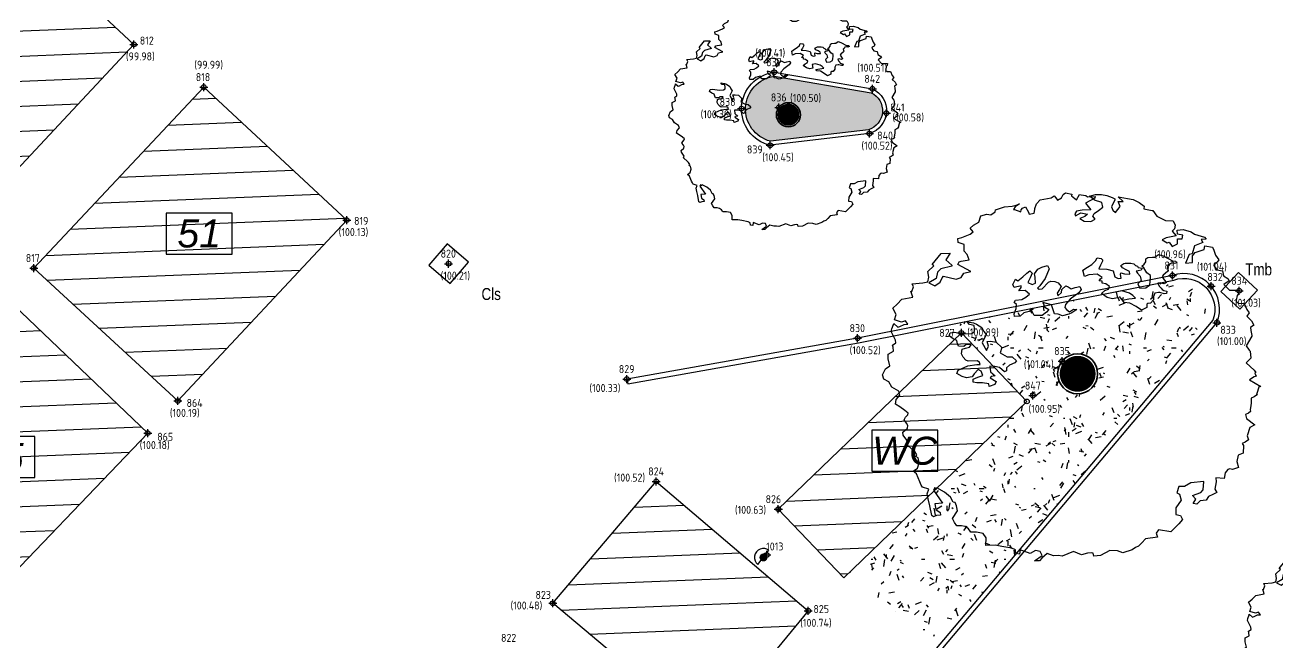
# Model space of a CAD drawing. Extents: x 9555 to 11275, y -8412 to -6382.
# Drawn here: x 10053.6 to 10084.9, y -8098.61 to -8083.17 of the extents above; entities that cross this region are included whole.
import ezdxf
from ezdxf.enums import TextEntityAlignment as Align

# ---------------------------------------------------------------- set-up
doc = ezdxf.new("R2010")
doc.units = 0
doc.header["$MEASUREMENT"] = 0
doc.header["$XCLIPFRAME"] = 2
doc.header["$PDMODE"] = 33
doc.header["$PDSIZE"] = 0.12
doc.layers.get('0').update_dxf_attribs({"color": 53, "lineweight": 50})
for name, color, linetype in [('02_CAT', 7, 'Continuous'), ('GEI-Nome_P', 6, 'Continuous'), ('GEI-Punti', 7, 'Continuous'), ('Gei-Punti_3D', 3, 'Continuous'), ('GEI-Quote_P', 3, 'Continuous'), ('GEI-Simboli', 6, 'Continuous'), ('Immagine', 181, 'Continuous'), ('Ril-Aiuola', 4, 'Continuous'), ('Ril-Aiuola_Retino', 85, 'Continuous'), ('Ril-Albero', 104, 'Continuous'), ('Ril-Fabbr_Retino', 8, 'Continuous'), ('Ril-Palo_Telecamera', 7, 'Continuous'), ('Ril-Strada', 4, 'Continuous'), ('Ril-Tomb_CEMENTO-Cls', 5, 'Continuous'), ('Ril-Tombino', 5, 'Continuous')]:
    doc.layers.add(name, color=color, linetype=linetype)
doc.layers.add('Ril-Albero_Tronco', color=3, linetype='Continuous', lineweight=35)
doc.layers.add('Ril-Fabbr_Container-Prefabbricato', color=7, linetype='Continuous', lineweight=30)
doc.styles.add('ArialCorsivo', font='ariali.ttf')
doc.styles.add('HELVLA', font='helvl', dxfattribs={"width": 0.8})
doc.styles.get("Standard").update_dxf_attribs({"font": 'isocp.shx'})
picture_1 = doc.add_image_def('image2.png', size_in_pixel=(4950, 3510))
picture_2 = doc.add_image_def('image3.png', size_in_pixel=(3510, 4950))
pattern_1 = [(2.294729999999969, (0, 0), (-0.02502492975622583, 0.6244988013524894), [])]

# ---------------------------------------------------------------- blocks, each defined once
blk = doc.blocks.new('Prefabb-N')
at = {"layer": 'Ril-Fabbr_Container-Prefabbricato', "color": 6}
blk.add_lwpolyline([(-0.8250000000000001, -0.5142640955629759), (0.8250000000000001, -0.5142640955629759), (0.8250000000000001, 0.5142640955629757), (-0.8250000000000001, 0.5142640955629757)], close=True, dxfattribs=at)
at = {"layer": 'Ril-Fabbr_Container-Prefabbricato', "color": 6, "style": 'ArialCorsivo', "flags": 4}
blk.add_attdef('Nm', text='', height=0.7, dxfattribs=at).set_placement((0, 0), align=Align.MIDDLE)
blk = doc.blocks.new('PALO-Telecamera')
blk.add_lwpolyline([(0.2249999999999091, 0, 1.000000000002274), (-0.2250000000001364, 0)], format="xyb", close=True)
at = {"const_width": 0.1}
blk.add_lwpolyline([(-0.04999999999972715, 0, 1), (0.04999999999972715, 0, 1)], format="xyb", close=True, dxfattribs=at)
blk = doc.blocks.new('ALB_PINO')
at = {"layer": 'Ril-Albero'}
for points in [[(0.9957663673045545, -1.089119406650383), (0.9648018835592893, -1.083550707583157), (0.987240531896191, -1.047653842444191), (0.9604499515731959, -1.018876353835907), (1.029335424767964, -0.9913324360692002), (1.048991627814416, -0.9709081255237777), (1.053772078657971, -0.8998896763046957), (0.9475723619140126, -0.9127363487692435), (0.8941692090876359, -0.9430646301867398), (0.8463312608242859, -0.9424478588822183), (0.8288509349032438, -0.9952093898569672), (0.8506830358193156, -1.007122184396934), (0.8655586517753591, -1.057716179492303), (0.8220724577628289, -1.121773849048253), (0.8200744522101786, -1.177319743672882), (0.8587800176438805, -1.184280610449235), (0.8764382151376822, -1.219402194529351), (0.8462583281208254, -1.253906863726655), (0.7781576086459836, -1.321524177991336), (0.677522918730233, -1.303425884847087), (0.6564755507898781, -1.331586602151759), (0.6663925303479346, -1.365315874943548), (0.5679340315397212, -1.379554858696423), (0.5377541237791092, -1.414059643239483), (0.5089655379030091, -1.440828049255828), (0.4829595335646673, -1.452124044257829), (0.4555623850766324, -1.471156330673324), (0.3789358509371823, -1.497307965386057), (0.3338803272205269, -1.481218754832838), (0.2705600793325402, -1.47781750453268), (0.1911509221678216, -1.519441780952178), (0.1341804340842145, -1.525169076886044), (0.1306132558180479, -1.500568119636768), (0.1151310924407198, -1.497783784219422), (0.08277530755469797, -1.499951348332246), (0.03215460001877091, -1.514807075155289), (-0.03473284687913747, -1.486804982950702), (-0.1296241466769743, -1.525644808607098), (-0.1605886304226942, -1.520076109539872), (-0.2006854969971528, -1.520851505943568), (-0.2534820816584897, -1.503370012337285), (-0.3005354539371865, -1.542826724643049), (-0.3201916569840932, -1.563251035187562), (-0.3602885235585518, -1.564026431592168), (-0.2963615505149164, -1.519617935101991), (-0.3140197480087181, -1.484496351021875), (-0.35272531344242, -1.477535484245522), (-0.3969960834396034, -1.501519670191186), (-0.4793658507059035, -1.470733214336718), (-0.486322356409687, -1.509414530237876), (-0.5172868401549522, -1.503845831170651), (-0.5194627172803621, -1.471508610740415), (-0.5490358998853253, -1.458203648493139), (-0.6341882694326841, -1.442889718998771), (-0.6883759982437141, -1.433144516805982), (-0.7685698883846044, -1.43469528138084), (-0.7651805816907427, -1.371413123575252), (-0.790579860872981, -1.334899371786008), (-0.8447677466750747, -1.325154141359775), (-0.8926056949384247, -1.324537370055253), (-0.8989554754861047, -1.315408939166986), (-0.9116551935729831, -1.297152049155187), (-0.9398370750367349, -1.276110823726953), (-0.9708015587824548, -1.270542124659727), (-1.010898425356913, -1.271317521064333), (-1.029947923991472, -1.243932200163357), (-1.047605985237965, -1.208810759662441), (-1.004119811969645, -1.144753205453156), (-1.012645626633798, -1.103287525900299), (-1.023953886588856, -1.077294400941895), (-1.039436206956793, -1.074510037291105), (-1.063444205742485, -1.030260137668478), (-1.112066729990488, -0.9895698827536705), (-1.177562875747185, -0.953831527369033), (-1.188086716708654, -0.9679118577874704), (-1.193045196115577, -0.9510471637182434), (-1.204960181226738, -0.972863785551084), (-1.128762322935813, -1.082404925572149), (-1.193473892708312, -1.086740053797797), (-1.186339515431769, -1.135941852951504), (-1.15041655227958, -1.158375246087957), (-1.146849217021895, -1.182976231571587), (-1.179205001907917, -1.185143795684411), (-1.205211006246714, -1.196439790685503), (-1.21930186848283, -1.185919192088107), (-1.236353361564284, -1.102987976563412), (-1.249837655635815, -1.044657602941328), (-1.258363491044179, -1.003192038735136), (-1.24366574666044, -0.9659029187747308), (-1.296462331321777, -0.9484214251684477), (-1.309161892417592, -0.9301645633900932), (-1.320470330107469, -0.9041715255449105), (-1.348045486415117, -0.8353205533254311), (-1.376227388623079, -0.8142794432429525), (-1.339697700314332, -0.7889030895890699), (-1.323608811781355, -0.7438776782151706), (-1.3321344901982, -0.702412142242423), (-1.353966591114272, -0.6904993477033656), (-1.343442907144322, -0.6764189890505747), (-1.36249240577888, -0.6490336681505084), (-1.376583288759207, -0.6385131848988692), (-1.431555750545954, -0.5886944708623503), (-1.419640765435247, -0.5668778490295097), (-1.457739626457055, -0.5121073508085772), (-1.461306804723222, -0.4875063935593005), (-1.423385836017928, -0.4543938920702146), (-1.419211932595658, -0.431185102529156), (-1.431911650682082, -0.4129282125182669), (-1.45096114931664, -0.3855428916182007), (-1.439046027958625, -0.3637264133645601), (-1.419389961159027, -0.3433019592408471), (-1.416607358877513, -0.3278294328798381), (-1.444789240341265, -0.3067882074516035), (-1.487061984041588, -0.2752263834259736), (-1.522984967937987, -0.252793105635277), (-1.516028462234203, -0.2141117897332094), (-1.485848711464655, -0.1796069769567055), (-1.495765691022257, -0.1458777041640076), (-1.553520755090972, -0.1115315164875881), (-1.577528753876209, -0.06728161686496037), (-1.621192798717288, -0.04345605601938018), (-1.631109914522654, -0.009726639647482216), (-1.60588850691272, 0.04164272361904864), (-1.569358818603973, 0.06701907727293133), (-1.58284313341926, 0.1253493355483499), (-1.583627709403913, 0.165422819159545), (-1.53935696015094, 0.1894068897585441), (-1.54153283727635, 0.22174411018878), (-1.546491473674791, 0.238608832491451), (-1.519094168195238, 0.257641090673502), (-1.522661367205615, 0.2822419325770227), (-1.557977762193218, 0.3524851007381642), (-1.553803879514703, 0.3756937749334668), (-1.539106135130965, 0.4129828948938723), (-1.537714833990208, 0.420719158073922), (-1.503183171978776, 0.3905495017565102), (-1.486309707460691, 0.3955014295201238), (-1.451171320293156, 0.4131415199939568), (-1.451171320293156, 0.4131415199939568), (-1.418815535406679, 0.4153090841067808), (-1.437865054785448, 0.442694289661091), (-1.471612120068471, 0.4327905777139733), (-1.532149650170936, 0.4516640954492743), (-1.516060761637959, 0.4966895068231736), (-1.546418540971331, 0.550067837335888), (-1.508497551521828, 0.5831804541698205), (-1.469185281675777, 0.624029218838956), (-1.378467864556001, 0.6396603703000494), (-1.393343459768289, 0.6902544807411743), (-1.385602221088334, 0.6888622847995123), (-1.370904654440324, 0.7261513176466963), (-1.382213071385991, 0.7521444708385445), (-1.292886798415907, 0.7600393308852347), (-1.251398651444447, 0.7685508751241343), (-1.244442145740663, 0.8072321910262019), (-1.251576523017206, 0.8564339901789992), (-1.203131849597753, 0.9036269656657225), (-1.217222868824933, 0.9141475924974714), (-1.141979423185944, 1.005835477234001), (-1.065504343556199, 1.00731426186249), (-1.102366281633181, 0.9530146204801042), (-1.050485485731201, 0.908120603645699), (-1.051876786871958, 0.9003843404656493), (-1.143985484388281, 0.8770170411702622), (-1.172774091008591, 0.8502485198081615), (-1.182513178249678, 0.7960947928908411), (-1.245048870896767, 0.7594224442349571), (-1.193643566631977, 0.7342048027943804), (-1.147981516238247, 0.7659251365734292), (-1.133283771854508, 0.8032142565338347), (-1.122760087884558, 0.8172946151857161), (-1.015775774412191, 0.7900679193857343), (-0.9728963262995194, 0.8063157268055932), (-0.9504575002273441, 0.8422126790568711), (-0.8920958679940441, 0.8556762664051405), (-1.001256079336031, 0.9152400672886927), (-0.9893410942248693, 0.9370566891215333), (-0.9724674727161755, 0.9420085886517029), (-0.906364758793984, 0.9540800082908447), (-0.9226315188997205, 0.9969377119727199), (-0.9494220992227156, 1.025715200581004), (-0.9474240936700653, 1.081261095206543), (-1.000220678331402, 1.098742588812826), (-1.002396555456812, 1.131079809243062), (-0.9686494694295789, 1.140983636536845), (-0.8997641739705386, 1.16852746719124), (-0.8723668684909853, 1.187559725373291), (-0.8991574488139804, 1.216337213981575), (-0.870368862938335, 1.24310561999792), (-0.8260980929411517, 1.267089805943584), (-0.8086179240111733, 1.319851365151777), (-0.7579972164752462, 1.334707091974821), (-0.7270327327295263, 1.329138392907595), (-0.6905030444212343, 1.354514746561478), (-0.6877204628834761, 1.36998715757673), (-0.6110939080002709, 1.396138907635219), (-0.5463823382277724, 1.400474035860867), (-0.5126352522009938, 1.410377863153741), (-0.4866294255979255, 1.42167377104343), (-0.5231590931624623, 1.396297532735304), (-0.5350740782731691, 1.374480910902463), (-0.5273329965847324, 1.373088743194245), (-0.4745364119233955, 1.355607249587052), (-0.4717538096414273, 1.371079775948061), (-0.4612301256714773, 1.385160134599943), (-0.4352241213331354, 1.396456129601944), (-0.4112161432916537, 1.352206114632651), (-0.4062576638847304, 1.335341420563424), (-0.3647694961690604, 1.343853080148079), (-0.3592042916060336, 1.374798132869188), (-0.3578129904652769, 1.382534396050147), (-0.3431152668252935, 1.419823400663887), (-0.3129355160557452, 1.454328213440391), (-0.2222179626891148, 1.469959221321375), (-0.1948206572100162, 1.488991479503426), (-0.1821210961146562, 1.470734617725981), (-0.1694213780277778, 1.452477727714182), (-0.1342829908597878, 1.470117818188015), (-0.1209767046083243, 1.499670703200906), (-0.1027119389494828, 1.512358894145478), (-0.04852405314738917, 1.502613663718336), (-0.05130665542890256, 1.487141137357327), (-0.009033911729034116, 1.455579313331697), (0.01479621548435262, 1.499212528763934), (0.03027837886122597, 1.496428193346588), (0.06898394429538257, 1.489467326571145), (0.08307496352256294, 1.478946699740305), (0.1477865125513063, 1.483281712619288), (0.145003931013548, 1.467809301604944), (0.06559477384882939, 1.426185025185447), (0.1114347165590743, 1.370022359256296), (0.03898206509813917, 1.367079398738866), (-0.01024718430596749, 1.359959906862429), (-0.02216216941667426, 1.338143285030498), (-0.01720366926599581, 1.321278706307027), (0.02706707998743241, 1.345262776906026), (0.08125496578952607, 1.335517546479792), (0.06159876274307408, 1.315093235935279), (0.01871929388664739, 1.298845313170574), (0.05464225703883585, 1.276411920033212), (0.110221443982141, 1.274402952787028), (0.1453598311496762, 1.292043043260861), (0.1263103117713626, 1.319428248815171), (0.1263103117713626, 1.319428248815171), (0.1382252968820694, 1.341244870648012), (0.1747549851908161, 1.366621224301895), (0.2112846527553529, 1.391997462610021), (0.2027589950818083, 1.433463113928525), (0.1422213287320346, 1.452336775243936), (0.09994842804064774, 1.483898627503009), (0.1505691148328197, 1.498754238980297), (0.1984070630957149, 1.498137467676685), (0.2448538672098266, 1.489784404958669), (0.2899092131912084, 1.473695107293139), (0.2899092131912084, 1.473695107293139), (0.3117413141072802, 1.461782312754082), (0.3103500129665235, 1.454046049573122), (0.2837373042158333, 1.394940423126542), (0.295045721161955, 1.368947269935603), (0.31548654168148, 1.349298327561343), (0.3561899556767685, 1.397883383643972), (0.3399232163152419, 1.440741202671603), (0.3800200621459453, 1.441516483729544), (0.3391386195868336, 1.480814570936133), (0.4629963975768305, 1.458539802899764), (0.5144016810978655, 1.433322046112522), (0.5566744455419439, 1.401760337432648), (0.5525005421196738, 1.37855154789159), (0.6221707482901593, 1.366021953814567), (0.629911829978596, 1.364629786105439), (0.6616608897085143, 1.318987603427928), (0.7348981378983126, 1.281857195680828), (0.7982183857858445, 1.278455945379761), (0.8158766040234013, 1.243334476645401), (0.8103113994603746, 1.212389423924293), (0.7906551756697127, 1.191964998033114), (0.8237957142756613, 1.154059165647965), (0.7408192218532577, 1.137035874712097), (0.7056808346857224, 1.119395784238264), (0.7493450572616212, 1.095570310505906), (0.766218521779706, 1.100522238269519), (0.7916178009619443, 1.064008486480276), (0.8358885709591277, 1.087992672425941), (0.8351039742302646, 1.128066040689561), (0.8752008408051779, 1.128841437094167), (0.8807660453682047, 1.159786489816184), (0.8343193982456114, 1.168139524300756), (0.8321435003764464, 1.200476629384326), (0.881372749780553, 1.207596121260764), (0.9496514978187633, 1.187330292237135), (0.9778333792829699, 1.166289066808901), (1.061594447689572, 1.143238874133573), (1.074294029529142, 1.124982127701884), (1.034197162954683, 1.124206731298187), (1.04550557990035, 1.098213578106339), (0.9766201067055817, 1.070669660339632), (0.9563571785030263, 1.002435603003875), (0.9317426322965048, 0.9988758429493885), (0.9023473212643012, 0.924297690141799), (0.959317809348363, 0.9300249860756651), (0.9613158149010133, 0.9855708807012036), (0.9823631828413681, 1.013731598005876), (1.058989737724573, 1.039883348064365), (1.064554921543845, 1.070828285439717), (1.126483889034375, 1.059690887304356), (1.137792326724707, 1.033697849459173), (1.154059066086234, 0.9908400304315421), (1.179458345268472, 0.9543262786422986), (1.16754338090152, 0.9325097721561235), (1.141537376563178, 0.9212137771541222), (1.138754774281665, 0.9057412507931133), (1.164154053463903, 0.8692274990038698), (1.21060085757756, 0.8608744362858545), (1.21912653599486, 0.8194089003131069), (1.255049499147049, 0.7969755071766542), (1.267749217233927, 0.7787186171648557), (1.222087166840197, 0.7469982833848974), (1.269318389946989, 0.6985717652900405), (1.309415256521902, 0.6993471616946465), (1.349512280087879, 0.7001225298658085), (1.343947075524852, 0.6691774771437906), (1.333423234563384, 0.6550971467253532), (1.326466749603355, 0.6164159461690417), (1.325075448462599, 0.608679682988992), (1.345516248237914, 0.5890306252689754), (1.385613114812827, 0.5898060216735814), (1.393354353492327, 0.5884138257310099), (1.415971051137262, 0.5364276629274229), (1.435020392780302, 0.5090423702608007), (1.413973024839947, 0.4808816529561284), (1.454854488143724, 0.4415836810962048), (1.472512685637071, 0.4064620970151793), (1.445115380157972, 0.3874298388331283), (1.448682558424139, 0.3628288815838516), (1.457208393832502, 0.32136331737766), (1.455817092691746, 0.3136270541967008), (1.409548317141912, 0.2340969736264071), (1.43494759632415, 0.1975832218371636), (1.44129737687183, 0.1884547909479863), (1.44704060999868, 0.1315167003807858), (1.40772834015263, 0.09066793571255971), (1.476791664175948, 0.03032862307773598), (1.489491225271308, 0.01207176130029097), (1.480358842442115, 0.005727665828459294), (1.491667280131992, -0.0202653720176329), (1.474793658622843, -0.02521727154689302), (1.438263970314097, -0.0505936252016852), (1.53194201827921, -0.1073730906678918), (1.516459854901882, -0.1045887552514557), (1.496197062946635, -0.1728229561664136), (1.503938144635072, -0.1742151238746317), (1.476540859899728, -0.1932472667109266), (1.450534855561386, -0.2045432617129279), (1.451319588537103, -0.2446167735566576), (1.444363103577075, -0.2832979741129691), (1.441580501295562, -0.2987705004730685), (1.446538980702485, -0.3156351945422955), (1.42827405805258, -0.3283233572525148), (1.402268210705756, -0.3396193804879601), (1.412185190263358, -0.373348653280658), (1.482639972418951, -0.4259517309679666), (1.438369066174459, -0.4499357733344311), (1.418106274218758, -0.518169974249389), (1.428023410767878, -0.551899275275531), (1.400626105288779, -0.570931533457582), (1.374620100950438, -0.5822275284595833), (1.387319819037316, -0.6004844184704723), (1.383930512343454, -0.6637665762760605), (1.341051043487028, -0.6800144990416754), (1.331311956245486, -0.7341682259580864), (1.346187415210466, -0.7847621928200113), (1.295566864665602, -0.7996179478764986), (1.272343462608774, -0.795441416517491), (1.255469998091144, -0.8003933442811046), (1.234422473159725, -0.8285540333514234), (1.22607468705894, -0.8749714970877847), (1.155013336738762, -0.870178194425165), (1.157189370855235, -0.9025154430888449), (1.146058982473392, -0.9644054331853056), (1.165108324116432, -0.9917907258519278), (1.129969957692651, -1.009430700980005), (1.094831570525116, -1.027070791453838), (1.073784202584761, -1.05523150875851), (1.024554796189591, -1.062350972400594)], [(0.7224292112865669, 0.6693631051888644), (0.6884083055571182, 0.6811852515360499), (0.6766886789765749, 0.6794904492147964), (0.6455468180835169, 0.6755846757036181), (0.6347187611455638, 0.647111594322638), (0.6334362115131853, 0.6188231329164466), (0.6093769843693053, 0.5908283857656045), (0.587780453047003, 0.587107145116903), (0.5794154474011748, 0.5829077444645065), (0.579975818087064, 0.5542878495120078), (0.5341332170615942, 0.5321118361074753), (0.4883505333165203, 0.563160803695979), (0.43637664921755, 0.5915206094445296), (0.3877996944794404, 0.5964541650668309), (0.3741948184116382, 0.6160123327403255), (0.4272644095832447, 0.6254809627929774), (0.4836884854427126, 0.6324451380936864), (0.4612005414697933, 0.655502148270358), (0.4340330977598796, 0.6736968318231504), (0.3690147082785415, 0.6929949102945159), (0.3233166413857589, 0.682200574290988), (0.3319532841779846, 0.6350167840695633), (0.2906034973212854, 0.6272430434513865), (0.2467058853291064, 0.6370389539310111), (0.199742542932313, 0.672102730431476), (0.2286681123724748, 0.6954198298120957), (0.2574491476794947, 0.7073552517917108), (0.2654406251987211, 0.7306345730015948), (0.2349188952804298, 0.7513339137643982), (0.2039213907847852, 0.7588097305419126), (0.2047282073273209, 0.7738748986543271), (0.1789281078368958, 0.7785148271335913), (0.1911233312595186, 0.7934330663287312), (0.2048302552990435, 0.8061781407381261), (0.1620708157967101, 0.8328808069894933), (0.0927466324407078, 0.8282367253918039), (0.05777455377085516, 0.8136121133387917), (0.04460296611853209, 0.8673153696821885), (0.08123112254736498, 0.8911485225839044), (0.1197021785493462, 0.9146501265935569), (0.1499524490565136, 0.9453340638177963), (0.1619610076551226, 0.9697923645202593), (0.1973065937078218, 0.9653369406700278), (0.2067077238722277, 0.9541398550112774), (0.2084062877921724, 0.9424268311771868), (0.1925675321609788, 0.9072498072786459), (0.1758798085517128, 0.8779292388293527), (0.2438789768585821, 0.87520653905122), (0.2963284577996319, 0.8600701701756464), (0.3101624848528672, 0.8100503763102154), (0.3383234099288757, 0.7973807993625144), (0.3636056041515303, 0.8004390858053796), (0.3593595498215336, 0.829721819617049), (0.3620092659381271, 0.8444554388364907), (0.3926755507328608, 0.8351378908204481), (0.4360551004657509, 0.833040223496397), (0.4323269514044341, 0.8546247423850275), (0.4066712290556325, 0.8706463764987404), (0.3751558400359727, 0.8858205235450498), (0.3615509639677157, 0.9053786912185444), (0.38730873428824, 0.92166029918954), (0.3975166809951816, 0.9255283816422946), (0.4452443537730915, 0.926451337937948), (0.4685392505363097, 0.9184593522935813), (0.4834689846626361, 0.9062679942293528), (0.5012351412166254, 0.8992704245696643), (0.5069505877373786, 0.8887361777691751), (0.5401222115070823, 0.8827705433390349), (0.5312814520281108, 0.8653477340461961), (0.5056680381054548, 0.8604477163629838), (0.4899314874365928, 0.8575739063157073), (0.5001818995611984, 0.8405203087390021), (0.5223386238336616, 0.8156215673228928), (0.5311196437675108, 0.7798194827359168), (0.5033745552437949, 0.7524874873310239), (0.519527099456468, 0.7153596967922624), (0.5697601319535579, 0.7196346820195743), (0.6020401653369163, 0.7404472113024951), (0.6060147395111244, 0.7625476401321123), (0.6089532099105099, 0.8000446706213609), (0.6092421211852752, 0.8228080536559048), (0.5787202135317102, 0.8435073073063961), (0.5521730577876269, 0.8863070768997261), (0.5357316230443985, 0.9006715997487902), (0.5574725107641143, 0.9157744306852749), (0.5706613725443503, 0.9362177482520622), (0.571612702475818, 0.9626644784188159), (0.5864999711844803, 0.9713948003840471), (0.6271874963750861, 0.9754851656365702), (0.6462785109875995, 0.9758544055861478), (0.6767157810446633, 0.996998340181932), (0.7147534123834021, 0.9863549991017919), (0.793045458232541, 0.9456570217174942), (0.8170026374051531, 0.9413485267845374), (0.8319323715314795, 0.9291571687203088), (0.8096735785435385, 0.9217525527059536), (0.7930877666586866, 0.9247353699214784), (0.7711601933712018, 0.9191724851465608), (0.7604765135744174, 0.9020811094000294), (0.7477632278925057, 0.8948611133604629), (0.7556951228576736, 0.8649155124570882), (0.7521961247813351, 0.8560384051546919), (0.7142431310386428, 0.8248385579885564), (0.7060647902163737, 0.8110990958279274), (0.7242046318884832, 0.7850215773773073), (0.7433380911744507, 0.764469021951669), (0.7241025631734601, 0.7527182199477522), (0.6931050794215707, 0.7601941520710227), (0.671839924791243, 0.7583146144274053), (0.6826082421840738, 0.7335628019285707), (0.6987183002357824, 0.717356576073513), (0.7059454681171928, 0.7046492798339443), (0.7196947005828633, 0.6964727024482329), (0.7451635803728323, 0.689991042729531), (0.7436943451731395, 0.6712425274858163)], [(-0.5003759559501523, 0.7785922944352155), (-0.458749608642683, 0.8094995287032194), (-0.4238835361074579, 0.8416203220983325), (-0.399543098822484, 0.8605113777830526), (-0.3807741199339378, 0.8420226610500929), (-0.3970949862294817, 0.8030835726963832), (-0.4169988119835698, 0.7636246447546062), (-0.3803143084106329, 0.7477349179490591), (-0.3530908083041224, 0.7568041386907004), (-0.3545033973278393, 0.8070678920095309), (-0.3608992686069563, 0.8361286595068169), (-0.3319815889481207, 0.8739694730803061), (-0.2995512318052098, 0.8925712630542022), (-0.2508290496882213, 0.9047593081272145), (-0.2381907309087377, 0.8780669618642065), (-0.2716441475265294, 0.7956823189204467), (-0.3149646743863239, 0.7360034918205949), (-0.334798218165943, 0.7163034270664782), (-0.3202419471859121, 0.7067122518615984), (-0.2964898170154713, 0.7094264299047972), (-0.2441554362509291, 0.7674871426363614), (-0.223174581512007, 0.7741879473281549), (-0.1898907701646193, 0.7717020306420004), (-0.1614079738399584, 0.7619367778414398), (-0.1379084597716623, 0.7309685392196561), (-0.1508698744953032, 0.7042196108141301), (-0.1700737367183456, 0.6751022611740045), (-0.1660432319630361, 0.652281257213667), (-0.1342424894820207, 0.6803002358434345), (-0.1333600608507586, 0.7045654586681153), (-0.0989000950901453, 0.7344331203596263), (-0.07943102169704819, 0.7262860729737038), (-0.05534333148804593, 0.711494620947734), (-0.02187725290798492, 0.722932353970004), (0.01886679674140623, 0.7295744564583915), (0.02965764316203323, 0.7055397971417717), (0.00953004476004482, 0.6777512909740364), (-0.06175551523264367, 0.6242555490378341), (-0.1022344206060182, 0.5803491457528931), (-0.1057760725168784, 0.5542352398664687), (-0.09243779020699239, 0.5378844719057552), (-0.06783220583239624, 0.5195109432885818), (-0.03591954498753624, 0.5416948046695726), (-0.006218957860595342, 0.5386891498099191), (-0.04876917232051592, 0.5091106679689194), (-0.07414500220094822, 0.4973837550964597), (-0.1273741447176512, 0.4860048153233033), (-0.1635409519925374, 0.4983124707230419), (-0.1941653421927836, 0.502647065285545), (-0.2171181186418845, 0.5753860657557921), (-0.2902636819812284, 0.5954950117325324), (-0.275148209287598, 0.5567276936384132), (-0.241122995888297, 0.5389893800019034), (-0.2604386455016789, 0.5157072386559403), (-0.2967462814883708, 0.4884972690952477), (-0.3632019189242989, 0.4876338889876777), (-0.3841539302096197, 0.5262859227355512), (-0.4489443625203293, 0.5088412059747762), (-0.4794153289408604, 0.4817466118053939), (-0.5265137444544629, 0.4785712053315049), (-0.5318739611904677, 0.5004680121066594), (-0.5134116988872032, 0.5448377638822138), (-0.5109055705453067, 0.5781157215355126), (-0.5296745494338528, 0.5966044382684722), (-0.5205903466602768, 0.6147450908573857), (-0.4672494836469508, 0.6202889185661958), (-0.434413150702934, 0.641143749198308), (-0.4030183840236679, 0.6669096871705024), (-0.4395207513374371, 0.6967229726390881), (-0.4911259962759622, 0.6943567625091547), (-0.4709983978736522, 0.7221452686772116), (-0.4721459067011416, 0.7351445339242864), (-0.530287784736873, 0.7223213701013916), (-0.5410786311575001, 0.7463560294180114), (-0.5190330805543213, 0.7912457066432318)], [(-0.7429381164623692, -0.08399159841391679), (-0.7942271038581339, -0.07641204089540565), (-0.8415939710079101, -0.07447083539918253), (-0.8721632528475993, -0.07061754071636983), (-0.8723614281183245, -0.0442723714910187), (-0.8332867394577761, -0.02827887329530654), (-0.7913109337695232, -0.01445132793159587), (-0.806015061435005, 0.02272426688469409), (-0.8316778904544435, 0.03556128093114808), (-0.8662208799963764, -0.0009794111661847182), (-0.882247381807133, -0.02605104088306121), (-0.9294527650735063, -0.03236064938354843), (-0.9655379423583099, -0.02258237576424449), (-1.008607977047973, 0.003251160284349908), (-0.9986702789113906, 0.0310621402444724), (-0.9167604014759263, 0.06566174219133813), (-0.8439288598332269, 0.07722880721976821), (-0.815974377154248, 0.0771344232956892), (-0.819485230046098, 0.09420924624137683), (-0.8381997360569358, 0.1090853248528276), (-0.9162608552777556, 0.105036196687621), (-0.9358347443757111, 0.1151337169116289), (-0.9576121445369381, 0.1404267341653451), (-0.9708474464899837, 0.1674721890689455), (-0.9655662607113982, 0.2059867063520926), (-0.9374868078015197, 0.215735950772256), (-0.9033185512179216, 0.222745844950083), (-0.8900316618081661, 0.2417327288480067), (-0.9323305922542886, 0.2444068397120702), (-0.9501126671297015, 0.2278727073748144), (-0.9955991687187407, 0.2311199567233473), (-1.003605050085184, 0.2506475029962587), (-1.010178483143932, 0.2781392081173237), (-1.041930272829063, 0.2937156006395583), (-1.075437342340024, 0.3178293187287693), (-1.066072552432502, 0.3424546699938276), (-1.032190749963206, 0.3478717498250319), (-0.9439570452040016, 0.3352924488412157), (-0.8842876212191868, 0.3377160558569869), (-0.8633179752008573, 0.3536770497097734), (-0.8611878261689299, 0.3746703784831027), (-0.8655945550557362, 0.4050612007289658), (-0.9038465727602443, 0.4119405008026717), (-0.9227227403897587, 0.4350673062985209), (-0.8717200501172329, 0.4258949061999431), (-0.8454844491160429, 0.4162436644277534), (-0.7997996360094248, 0.3866511022737598), (-0.7829286679251481, 0.3523744810021583), (-0.7643389751536915, 0.327654745813021), (-0.7995431517687166, 0.2599904414495597), (-0.7620405999804234, 0.1940495455359326), (-0.7453162197101619, 0.2321504322912062), (-0.7568327969769371, 0.2687527732763613), (-0.7267116101260171, 0.2715575064779898), (-0.6817978805187295, 0.2651244848551926), (-0.6341961467109059, 0.2187437549049775), (-0.646711952621331, 0.1765973304758575), (-0.5885629210609977, 0.1431188539503694), (-0.5478579228050648, 0.1407313982357721), (-0.5123089623615442, 0.1096731406936726), (-0.524002097315929, 0.09039951453397066), (-0.5684310405466704, 0.07208015304459536), (-0.5937342104124355, 0.05032118386898787), (-0.5935360351417103, 0.02397601464363674), (-0.6127869149853495, 0.01757213756573606), (-0.6544246791030446, 0.05136974535017202), (-0.6923900649575216, 0.05984194688372213), (-0.7328087868339708, 0.06382212983263003), (-0.7280788917013297, 0.01692988205141432), (-0.6899153098319175, -0.01788737336082136), (-0.7237971123016678, -0.02330445319202568), (-0.7321775696349277, -0.03330773307206414), (-0.681997707309506, -0.06535290320661602), (-0.6913624972170282, -0.08997825447167429), (-0.7386928507147559, -0.106131491316404)]]:
    blk.add_lwpolyline(points, close=True, dxfattribs=at)
at = {"layer": 'Ril-Albero', "const_width": 0.15, "flags": 128}
blk.add_lwpolyline([(-0.0749999999998181, 0, 1), (0.07500000000027285, 0, 1)], format="xyb", close=True, dxfattribs=at)
blk = doc.blocks.new('-Fgl. 957E Estratto Foglio Intero_PostFR2')
at = {"layer": 'Immagine'}
image = blk.add_image(picture_1, insert=(9917.283654509196, -8422.509303729323), size_in_units=(838.1827212973916, 594.3477478290598), rotation=0.001090204153391001, dxfattribs=at)
image.set_boundary_path([(308.7555908007198, 193.6289745913382), (4680.161310497795, 3410.458243007306)])
image.dxf.flags = 15
blk = doc.blocks.new('-Fgl. 958 Estratto Foglio Intero_PostFR3')
at = {"layer": 'Immagine'}
image = blk.add_image(picture_2, insert=(9716.786041246873, -8308.17513906339), size_in_units=(1485.8142875308895, 2095.3791234409982), rotation=-0.001043539486264, dxfattribs=at)
image.set_boundary_path([(486.9858317041253, 415.0435325266662), (2987.88009123626, 4584.843253445799)])
image.dxf.flags = 15
blk = doc.blocks.new('- Fogli_Unione (Estratti_20043_SpostatoComeAll.957E_SuRIL_PostFR1-FR2-FR3 (2021-02-08)')
for name in ['-Fgl. 958 Estratto Foglio Intero_PostFR3', '-Fgl. 957E Estratto Foglio Intero_PostFR2']:
    blk.add_blockref(name, (0, 0))
blk = doc.blocks.new('2493-1_PostFRAZ')
at = {"layer": '02_CAT'}
blk.add_blockref('- Fogli_Unione (Estratti_20043_SpostatoComeAll.957E_SuRIL_PostFR1-FR2-FR3 (2021-02-08)', (2.400635534626417, 6.76379925128731), dxfattribs=at)

msp = doc.modelspace()

# ---------------------------------------------------------------- hatches: boundary and pattern name
at = {"layer": 'Ril-Aiuola_Retino'}
h = msp.add_hatch(dxfattribs=at)
h.set_pattern_fill('TEXTURE', color=256, angle=90, style=0)
h.set_pattern_definition([(90, (-0.4799999999999999, 0.72), (-0.76, 0.4400000000000001), [0.04, -0.67, 0.03, -0.29, 0.06, -0.71]), (99.99999999999999, (-0.89, 0.53), (-0.9511476165776452, 0.2689204556716815), [0.06999999999999999, -0.17, 0.08999999999999998, -0.5299999999999999, 0.05, -0.6599999999999999]), (110, (-0.57, 0.43), (-0.7365875112525886, 0.4449031785306977), [0.08, -0.55, 0.07, -0.41, 0.05, -0.32]), (120, (-0.51, 0.72), (-0.8468395609140178, -0.07323085463760198), [0.05, -0.33, 0.03999999999999999, -0.4899999999999999, 0.03, -0.6499999999999999]), (130, (-0.73, 0.4400000000000001), (-0.7212345180247061, 0.1127863910658991), [0.04, -0.44, 0.03, -0.28, 0.08, -0.51]), (140, (-0.3699999999999999, 0.59), (-0.7857783134186035, -0.2674928824492624), [0.02, -0.37, 0.05, -0.61, 0.06, -0.31]), (150, (-0.4399999999999999, 0.62), (-0.7456921938165306, -0.3315767664977294), [0.05, -0.41, 0.02, -0.48, 0.04, -0.37]), (160, (-0.32, 0.51), (-0.7186228259943942, -0.3663075674345679), [0.03, -0.19, 0.05999999999999999, -0.32, 0.03999999999999999, -0.4399999999999999]), (170, (-0.91, 0.5600000000000002), (-0.5490648348453331, -0.6952178127294115), [0.06999999999999999, -0.4399999999999999, 0.03, -0.5199999999999999, 0.05999999999999999, -0.4899999999999999]), (180, (-0.4799999999999999, 0.62), (-0.3700000000000001, -0.88), [0.06, -0.31, 0.04, -0.61, 0.02, -0.62]), (190, (-0.79, 0.4600000000000001), (-0.48381763717071, -0.8265715298524087), [0.07, -0.39, 0.06, -0.32, 0.07, -0.73]), (200, (-0.22, 0.39), (-0.2723037944215902, -0.801467805681304), [0.08, -0.26, 0.04, -0.53, 0.06, -0.58]), (210, (-0.34, 0.12), (-0.09497422611928591, -0.9554998149518621), [0.05, -0.67, 0.06, -0.31, 0.07, -0.41]), (220, (-0.12, 0.34), (-0.2375536042083408, -0.9303592237021284), [0.03, -0.22, 0.03999999999999999, -0.4299999999999999, 0.07999999999999999, -0.5599999999999999]), (230, (-0.92, 0.04000000000000006), (0.1140189594002233, -0.7353228385527613), [0.06, -0.36, 0.07, -0.31, 0.04, -0.42]), (240, (-0.05999999999999994, 0.87), (0.4025575286112626, -0.682749907475931), [0.04, -0.28, 0.08, -0.62, 0.07, -0.57]), (250, (-0.62, 0.21), (0.541428963950634, -0.7930035794341305), [0.05999999999999999, -0.4199999999999999, 0.05, -0.3799999999999999, 0.03999999999999999, -0.6099999999999999]), (260, (-0.38, 0.27), (0.5637438836714741, -0.7188134901509595), [0.08999999999999998, -0.33, 0.05999999999999999, -0.45, 0.07999999999999999, -0.4399999999999999])])
edge = h.paths.add_edge_path()
edge.add_line((10072.31411899085, -8084.447597744334), (10074.73991137228, -8084.857168933359))
edge.add_arc((10074.52441384905, -8085.306637125387), 0.4984584618236976, -72.28182419045089, 64.38461155438188, ccw=False)
edge.add_line((10074.67611233276, -8085.7814512029), (10072.22299386335, -8086.068779206837))
edge.add_arc((10072.42865267125, -8085.267187339067), 0.8275536645687745, 97.95528941309578, 255.6103944682078, ccw=False)
edge = h.paths.add_edge_path()
edge.add_line((10050.86849520025, -8065.367099982484), (10051.9266878847, -8064.20043812269))
edge.add_line((10051.9266878847, -8064.20043812269), (10050.51734154715, -8062.922124297885))
edge.add_line((10050.51734154715, -8062.922124297885), (10049.48914471124, -8064.017806225052))
edge.add_line((10049.48914471124, -8064.017806225052), (10050.00694713969, -8064.524325481658))
edge.add_arc((10050.50121598216, -8064.448838321428), 0.4999999999988312, -97.42118905556481, 188.6833940654215, ccw=False)
edge.add_line((10050.43663481897, -8064.944650053197), (10050.86849520025, -8065.367099982484))
h.paths.add_polyline_path([(10053.31161880304, -8059.712130791725), (10051.52393511727, -8058.099144543415), (10052.65248119696, -8056.848369208276), (10054.44016488273, -8058.461355456585)])
edge = h.paths.add_edge_path(flags=16)
edge.add_arc((10052.75390002256, -8058.171889635042), 0.1749999999992724, 0, 360)
edge = h.paths.add_edge_path(flags=16)
edge.add_arc((10053.24240560821, -8058.53772262614), 0.1000000000003638, 0, 360)
edge = h.paths.add_edge_path(flags=16)
edge.add_arc((10072.6716663784, -8085.406940288896), 0.2999999999992724, 0, 360)
h = msp.add_hatch(dxfattribs=at)
h.set_pattern_fill('TEXTURE', color=256, scale=2, angle=90, style=0)
h.set_pattern_definition([(90, (-0.9599999999999999, 1.44), (-1.52, 0.8800000000000001), [0.08, -1.34, 0.06, -0.58, 0.12, -1.42]), (99.99999999999999, (-1.78, 1.06), (-1.90229523315529, 0.537840911343363), [0.14, -0.34, 0.18, -1.06, 0.09999999999999999, -1.32]), (110, (-1.14, 0.8600000000000001), (-1.473175022505177, 0.8898063570613953), [0.16, -1.1, 0.14, -0.82, 0.1, -0.64]), (120, (-1.02, 1.44), (-1.693679121828036, -0.146461709275204), [0.09999999999999999, -0.6599999999999999, 0.07999999999999999, -0.9799999999999999, 0.05999999999999999, -1.3]), (130, (-1.46, 0.8800000000000001), (-1.442469036049412, 0.2255727821317983), [0.08, -0.88, 0.06, -0.56, 0.16, -1.02]), (140, (-0.7399999999999999, 1.18), (-1.571556626837207, -0.5349857648985248), [0.04, -0.74, 0.1, -1.22, 0.12, -0.62]), (150, (-0.8799999999999999, 1.24), (-1.491384387633061, -0.6631535329954588), [0.1, -0.82, 0.04, -0.96, 0.08, -0.74]), (160, (-0.6399999999999999, 1.02), (-1.437245651988788, -0.7326151348691359), [0.05999999999999999, -0.3799999999999999, 0.12, -0.6399999999999999, 0.07999999999999999, -0.8799999999999999]), (170, (-1.82, 1.12), (-1.098129669690666, -1.390435625458823), [0.14, -0.8799999999999999, 0.05999999999999999, -1.04, 0.12, -0.9799999999999999]), (180, (-0.9599999999999999, 1.24), (-0.7400000000000002, -1.76), [0.12, -0.62, 0.08, -1.22, 0.04, -1.24]), (190, (-1.58, 0.9200000000000002), (-0.9676352743414199, -1.653143059704817), [0.14, -0.78, 0.12, -0.64, 0.14, -1.46]), (200, (-0.4399999999999999, 0.78), (-0.5446075888431804, -1.602935611362608), [0.16, -0.52, 0.08, -1.06, 0.12, -1.16]), (210, (-0.68, 0.24), (-0.1899484522385718, -1.910999629903724), [0.1, -1.34, 0.12, -0.62, 0.14, -0.82]), (220, (-0.2399999999999999, 0.68), (-0.4751072084166816, -1.860718447404257), [0.05999999999999999, -0.4399999999999999, 0.07999999999999999, -0.8599999999999999, 0.16, -1.12]), (230, (-1.84, 0.08000000000000011), (0.2280379188004466, -1.470645677105523), [0.12, -0.72, 0.14, -0.62, 0.08, -0.84]), (240, (-0.1199999999999999, 1.74), (0.8051150572225253, -1.365499814951862), [0.08, -0.56, 0.16, -1.24, 0.14, -1.14]), (250, (-1.24, 0.42), (1.082857927901268, -1.586007158868261), [0.12, -0.8399999999999999, 0.09999999999999999, -0.7599999999999999, 0.07999999999999999, -1.22]), (260, (-0.76, 0.54), (1.127487767342948, -1.437626980301919), [0.18, -0.6599999999999999, 0.12, -0.8999999999999999, 0.16, -0.8799999999999999])])
edge = h.paths.add_edge_path(flags=16)
edge.add_arc((10079.8983731008, -8091.88080090714), 0.5, 0, 360)
edge = h.paths.add_edge_path()
edge.add_line((10076.9932, -8090.8588), (10076.94301823115, -8090.606731142931))
edge.add_line((10076.94301823115, -8090.606731142931), (10082.29854897219, -8089.540554190847))
edge.add_arc((10082.46125388419, -8090.357839873315), 0.8333239317070678, -12.675496613682924, 101.25921709936313, ccw=False)
edge.add_line((10083.27426844104, -8090.540695295747), (10076.50121262732, -8098.582459857284))
edge.add_line((10076.50121262732, -8098.582459857284), (10074.05574950572, -8096.9758566351))
edge.add_line((10074.05574950572, -8096.9758566351), (10078.62884950572, -8092.5710566351))
edge.add_line((10078.62884950572, -8092.5710566351), (10076.9932, -8090.8588))
at = {"layer": 'Ril-Fabbr_Retino'}
h = msp.add_hatch(dxfattribs=at)
h.set_pattern_fill('ANSI31', color=256, scale=5, angle=317.29473, style=0)
h.set_pattern_definition(pattern_1)
h.paths.add_polyline_path([(10052.2104, -8088.0434), (10048.5392, -8084.6311), (10052.6479, -8080.2371), (10056.3191, -8083.6494)])
h = msp.add_hatch(dxfattribs=at)
h.set_pattern_fill('ANSI31', color=256, scale=5, angle=317.29473, style=0)
h.set_pattern_definition(pattern_1)
h.paths.add_polyline_path([(10053.8168, -8089.2386), (10058.0635, -8084.7176), (10061.6346, -8088.0394), (10057.4157, -8092.5585)])
h = msp.add_hatch(dxfattribs=at)
h.set_pattern_fill('ANSI31', color=256, scale=5, angle=317.29473, style=0)
h.set_pattern_definition(pattern_1)
h.paths.add_polyline_path([(10053.1253, -8089.982), (10056.6635, -8093.3621), (10052.3509, -8097.8637), (10048.8171, -8094.4514)])
h = msp.add_hatch(dxfattribs=at)
h.set_pattern_fill('ANSI31', color=256, scale=5, angle=317.29473, style=0)
h.set_pattern_definition(pattern_1)
h.paths.add_polyline_path([(10078.62884950572, -8092.5710566351), (10076.9932, -8090.8588), (10072.4201, -8095.2636), (10074.05574950572, -8096.9758566351)])
h = msp.add_hatch(dxfattribs=at)
h.set_pattern_fill('ANSI31', color=256, scale=5, angle=317.29473, style=0)
h.set_pattern_definition(pattern_1)
h.paths.add_polyline_path([(10069.3697, -8094.5697), (10073.1669, -8097.8027), (10070.6467, -8100.8578), (10066.7841, -8097.6147)])

# ---------------------------------------------------------------- linework, layer by layer
at = {"layer": 'GEI-Punti'}
for p in [(10056.3191, -8083.6494), (10072.316, -8084.3465), (10058.0635, -8084.7176), (10074.7698, -8084.7608), (10071.5012, -8085.2535), (10072.4339, -8085.224), (10075.1198, -8085.3672), (10074.6969, -8085.8797), (10072.2167, -8086.1702), (10061.6346, -8088.0394), (10064.1823, -8089.1288), (10053.8168, -8089.2386), (10082.2669, -8089.4245), (10083.2316, -8089.6873), (10083.9366, -8089.8057), (10083.3786, -8090.6031), (10074.4007, -8090.9905), (10076.9932, -8090.8588), (10079.5122, -8091.5632), (10068.6351, -8092.0133), (10057.4157, -8092.5585), (10078.62884950572, -8092.5710566351), (10056.6635, -8093.3621), (10069.3697, -8094.5697), (10072.4201, -8095.2636), (10072.129, -8096.4082), (10066.7841, -8097.6147), (10073.1669, -8097.8027)]:
    msp.add_point(p, dxfattribs=at)
at = {"layer": 'Gei-Punti_3D'}
for p in [(10056.3191, -8083.6494, 99.9824), (10072.316, -8084.3465, 100.4107), (10058.0635, -8084.7176, 99.9875), (10074.7698, -8084.7608, 100.5104), (10071.5012, -8085.2535, 100.387), (10072.4339, -8085.224, 100.5009), (10075.1198, -8085.3672, 100.5787), (10074.6969, -8085.8797, 100.5236), (10072.2167, -8086.1702, 100.4487), (10061.6346, -8088.0394, 100.1273), (10064.1823, -8089.1288, 100.2077), (10053.8168, -8089.2386, 100.0999), (10082.2669, -8089.4245, 100.9591), (10083.2316, -8089.6873, 101.0405), (10083.9366, -8089.8057, 101.0305), (10083.3786, -8090.6031, 100.9967), (10074.4007, -8090.9905, 100.5203), (10076.9932, -8090.8588, 100.888), (10079.5122, -8091.5632, 101.0427), (10068.6351, -8092.0133, 100.3298), (10057.4157, -8092.5585, 100.1882), (10078.7807, -8092.426, 100.9476), (10056.6635, -8093.3621, 100.1759), (10069.3697, -8094.5697, 100.5249), (10072.4201, -8095.2636, 100.6252), (10066.7841, -8097.6147, 100.4806), (10073.1669, -8097.8027, 100.7389)]:
    msp.add_point(p, dxfattribs=at)
at = {"layer": 'GEI-Simboli'}
for p, q in [((10056.2191, -8083.6494), (10056.4191, -8083.6494)), ((10056.3191, -8083.7494), (10056.3191, -8083.5494)), ((10072.216, -8084.3465), (10072.416, -8084.3465)), ((10072.316, -8084.4465), (10072.316, -8084.2465)), ((10058.0635, -8084.8176), (10058.0635, -8084.6176)), ((10074.7698, -8084.8608), (10074.7698, -8084.6608)), ((10057.9635, -8084.7176), (10058.1635, -8084.7176)), ((10074.6698, -8084.7608), (10074.8698, -8084.7608)), ((10071.4012, -8085.2535), (10071.6012, -8085.2535)), ((10071.5012, -8085.3535), (10071.5012, -8085.1535)), ((10072.3339, -8085.224), (10072.5339, -8085.224)), ((10072.4339, -8085.324), (10072.4339, -8085.124)), ((10075.1198, -8085.4672), (10075.1198, -8085.2672)), ((10075.0198, -8085.3672), (10075.2198, -8085.3672)), ((10074.5969, -8085.8797), (10074.7969, -8085.8797)), ((10074.6969, -8085.9797), (10074.6969, -8085.7797)), ((10072.1167, -8086.1702), (10072.3167, -8086.1702)), ((10072.2167, -8086.2702), (10072.2167, -8086.0702)), ((10061.5346, -8088.0394), (10061.7346, -8088.0394)), ((10061.6346, -8088.1394), (10061.6346, -8087.9394)), ((10064.1823, -8089.2288), (10064.1823, -8089.0288)), ((10053.7168, -8089.2386), (10053.9168, -8089.2386)), ((10053.8168, -8089.3386), (10053.8168, -8089.1386)), ((10064.0823, -8089.1288), (10064.2823, -8089.1288)), ((10082.2669, -8089.5245), (10082.2669, -8089.3245)), ((10082.1669, -8089.4245), (10082.3669, -8089.4245)), ((10083.1316, -8089.6873), (10083.3316, -8089.6873)), ((10083.2316, -8089.7873), (10083.2316, -8089.5873)), ((10083.9366, -8089.9057), (10083.9366, -8089.7057)), ((10083.8366, -8089.8057), (10084.0366, -8089.8057)), ((10083.2786, -8090.6031), (10083.4786, -8090.6031)), ((10083.3786, -8090.7031), (10083.3786, -8090.5031)), ((10074.4007, -8091.0905), (10074.4007, -8090.8905)), ((10076.8932, -8090.8588), (10077.0932, -8090.8588)), ((10076.9932, -8090.9588), (10076.9932, -8090.7588)), ((10074.3007, -8090.9905), (10074.5007, -8090.9905)), ((10079.4122, -8091.5632), (10079.6122, -8091.5632)), ((10079.5122, -8091.6632), (10079.5122, -8091.4632)), ((10068.5351, -8092.0133), (10068.7351, -8092.0133)), ((10068.6351, -8092.1133), (10068.6351, -8091.9133)), ((10057.4157, -8092.6585), (10057.4157, -8092.4585)), ((10078.6807, -8092.426), (10078.8807, -8092.426)), ((10078.7807, -8092.526), (10078.7807, -8092.326)), ((10057.3157, -8092.5585), (10057.5157, -8092.5585)), ((10056.5635, -8093.3621), (10056.7635, -8093.3621)), ((10056.6635, -8093.4621), (10056.6635, -8093.2621)), ((10069.2697, -8094.5697), (10069.4697, -8094.5697)), ((10069.3697, -8094.6697), (10069.3697, -8094.4697)), ((10072.3201, -8095.2636), (10072.5201, -8095.2636)), ((10072.4201, -8095.3636), (10072.4201, -8095.1636)), ((10072.029, -8096.4082), (10072.229, -8096.4082)), ((10072.129, -8096.5082), (10072.129, -8096.3082)), ((10066.7841, -8097.7147), (10066.7841, -8097.5147)), ((10066.6841, -8097.6147), (10066.8841, -8097.6147)), ((10073.0669, -8097.8027), (10073.2669, -8097.8027)), ((10073.1669, -8097.9027), (10073.1669, -8097.7027))]:
    msp.add_line(p, q, dxfattribs=at)
at = {"layer": 'Ril-Aiuola'}
for points in [[(10072.31600000001, -8084.346500000001), (10074.7698, -8084.7608, -0.693996117069546), (10074.6969, -8085.8797), (10072.2167, -8086.1702, -0.8377244605626774)], [(10072.31411899085, -8084.447597744334), (10074.73991137228, -8084.857168933359, -0.6787476895842113), (10074.67611233276, -8085.7814512029), (10072.22299386335, -8086.068779206837, -0.8218120100734427)]]:
    msp.add_lwpolyline(points, format="xyb", close=True, dxfattribs=at)
at = {"layer": 'Ril-Albero_Tronco'}
for centre, radius in [((10072.6716663784, -8085.406940288896), 0.3), ((10079.8983731008, -8091.88080090714), 0.5)]:
    msp.add_circle(centre, radius, dxfattribs=at)
at = {"layer": 'Ril-Fabbr_Container-Prefabbricato'}
for points in [[(10052.2104, -8088.0434), (10048.5392, -8084.6311), (10052.6479, -8080.2371), (10056.3191, -8083.6494)], [(10053.8168, -8089.2386), (10058.0635, -8084.7176), (10061.6346, -8088.0394), (10057.4157, -8092.5585)], [(10053.1253, -8089.982), (10056.6635, -8093.3621), (10052.3509, -8097.8637), (10048.8171, -8094.4514)], [(10078.62884950572, -8092.5710566351), (10076.9932, -8090.8588), (10072.4201, -8095.2636), (10074.05574950572, -8096.9758566351)], [(10069.3697, -8094.5697), (10073.1669, -8097.8027), (10070.6467, -8100.8578), (10066.7841, -8097.6147)]]:
    msp.add_lwpolyline(points, close=True, dxfattribs=at)
at = {"layer": 'Ril-Strada'}
msp.add_lwpolyline([(10074.16318629241, -8125.351363173301), (10062.1298, -8114.5786), (10069.8171, -8106.7049), (10083.3786, -8090.6031, 0.6449798219214714), (10082.2669, -8089.4245), (10074.4007, -8090.9905), (10068.6351, -8092.0133), (10068.65606038337, -8092.131455246727), (10074.42289751073, -8091.108435784075), (10082.29854897219, -8089.540554190847, -0.6402396332949601), (10083.27426844104, -8090.540695295747), (10069.72815681361, -8106.624224418819), (10061.95640091711, -8114.584428183764), (10074.09147334014, -8125.448224801561)], format="xyb", dxfattribs=at)
at = {"layer": 'Ril-Tomb_CEMENTO-Cls'}
msp.add_lwpolyline([(10064.14657097321, -8088.635116461035), (10063.68861646103, -8089.164529026787), (10064.21802902679, -8089.622483538965), (10064.67598353897, -8089.093070973212)], close=True, dxfattribs=at)
at = {"layer": 'Ril-Tombino'}
msp.add_lwpolyline([(10083.4774418117, -8089.823872503161), (10083.95479041792, -8090.26502135394), (10084.3959392687, -8089.787672747721), (10083.91859066248, -8089.346523896944)], close=True, dxfattribs=at)

# ---------------------------------------------------------------- block references
at = {"layer": '02_CAT'}
msp.add_blockref('2493-1_PostFRAZ', (0, 0), dxfattribs=at)
at = {"layer": 'Ril-Albero', "color": 1}
for p, xscale, yscale, zscale in [((10072.6716663784, -8085.406940288895), 1.833258501658639, 1.833258501658639, 1.833258501658639), ((10079.8983731008, -8091.88080090714), 2.988426232334174, 2.988426232334174, 2.988426232334174), ((10087.75533698314, -8098.864688856171), 2.319991276624583, 2.319991276624583, 2.319991276624583)]:
    msp.add_blockref('ALB_PINO', p, dxfattribs=dict(at, xscale=xscale, yscale=yscale, zscale=zscale))
at = {"layer": 'Ril-Fabbr_Container-Prefabbricato'}
ref = msp.add_blockref('Prefabb-N', (10057.94920619413, -8088.378797500347), dxfattribs=at)
ref.add_attrib('Nm', '51', dxfattribs={"height": 0.7, "style": 'ArialCorsivo'}).set_placement((10057.94920619413, -8088.378797500347), align=Align.MIDDLE)
ref = msp.add_blockref('Prefabb-N', (10053.01769320925, -8093.959393862689), dxfattribs=at)
ref.add_attrib('Nm', '25', dxfattribs={"height": 0.7, "style": 'ArialCorsivo'}).set_placement((10053.01769320925, -8093.959393862689), align=Align.MIDDLE)
ref = msp.add_blockref('Prefabb-N', (10075.5783229326, -8093.802815761765), dxfattribs=at)
ref.add_attrib('Nm', 'WC', dxfattribs={"height": 0.7, "style": 'ArialCorsivo'}).set_placement((10075.5783229326, -8093.802815761765), align=Align.MIDDLE)
at = {"layer": 'Ril-Palo_Telecamera', "rotation": 52.22831514447915}
msp.add_blockref('PALO-Telecamera', (10072.04857627502, -8096.469555677476), dxfattribs=at)

# ---------------------------------------------------------------- texts
at = {"layer": 'GEI-Nome_P'}
for s, p in [('812', (10056.46637499093, -8083.655607170683)), ('837', (10072.116, -8084.1965)), ('818', (10057.8635, -8084.5676)), ('842', (10074.5698, -8084.6108)), ('838', (10070.95381398629, -8085.18653581637)), ('836', (10072.2339, -8085.074)), ('841', (10075.21432208921, -8085.326656303395)), ('840', (10074.88959611895, -8086.027874067869)), ('839', (10071.63532820478, -8086.374989397211)), ('819', (10061.8187729854, -8088.159959385289)), ('817', (10053.6168, -8089.0886)), ('820', (10063.9823, -8088.9788)), ('831', (10082.0669, -8089.2745)), ('832', (10083.13978316051, -8089.561875440369)), ('834', (10083.7366, -8089.6557)), ('830', (10074.2007, -8090.8405)), ('827', (10076.44199967415, -8090.957236867699)), ('833', (10083.46381325598, -8090.88074404273)), ('835', (10079.3122, -8091.4132)), ('829', (10068.4351, -8091.8633)), ('847', (10078.5807, -8092.276)), ('864', (10057.6349519143, -8092.709379167773)), ('865', (10056.90215955056, -8093.554659788732)), ('824', (10069.1697, -8094.4197)), ('826', (10072.10218893621, -8095.1136)), ('1013', (10072.11658419609, -8096.295701135745)), ('823', (10066.35319893957, -8097.505430617127)), ('825', (10073.29684969625, -8097.859247744996)), ('822', (10065.491, -8098.5791))]:
    msp.add_text(s, height=0.2, dxfattribs=at).set_placement(p)
at = {"layer": 'GEI-Quote_P'}
for s, p in [('(100.41)', (10071.84417352943, -8083.960882038583)), ('(99.98)', (10056.1191, -8084.0494)), ('(99.99)', (10057.82877121987, -8084.258450391691)), ('(100.51)', (10074.39190734292, -8084.333327082504)), ('(100.50)', (10072.71344155485, -8085.088044454478)), ('(100.39)', (10070.47804720602, -8085.494977077841)), ('(100.58)', (10075.27096078829, -8085.574707880237)), ('(100.52)', (10074.4969, -8086.2797)), ('(100.45)', (10072.0167, -8086.5702)), ('(100.13)', (10061.4346, -8088.4394)), ('(100.96)', (10081.81603548462, -8088.992715193936)), ('(101.04)', (10082.87915718057, -8089.305746952402)), ('(100.21)', (10063.9823, -8089.5288)), ('(101.03)', (10083.7366, -8090.2057)), ('(100.89)', (10077.13899662996, -8090.945553142564)), ('(101.00)', (10083.3802173715, -8091.165310109889)), ('(100.52)', (10074.2007, -8091.3905)), ('(101.04)', (10078.55346896753, -8091.739738929356)), ('(100.33)', (10067.69967228396, -8092.335918452602)), ('(100.19)', (10057.2157, -8092.9585)), ('(100.95)', (10078.67213262174, -8092.856246895044)), ('(100.18)', (10056.4635, -8093.7621)), ('(100.52)', (10068.31476871422, -8094.574461327732)), ('(100.63)', (10071.33577450415, -8095.379663440633)), ('(100.48)', (10065.72840922869, -8097.770319506398)), ('(100.74)', (10072.9669, -8098.2027))]:
    msp.add_text(s, height=0.2, dxfattribs=at).set_placement(p)
at = {"layer": 'Ril-Tomb_CEMENTO-Cls', "style": 'HELVLA', "width": 0.8}
msp.add_text('Cls', height=0.3, dxfattribs=at).set_placement((10065.2450913964, -8089.881259010728), align=Align.MIDDLE)
at = {"layer": 'Ril-Tombino', "style": 'HELVLA', "width": 0.8}
msp.add_text('Tmb', height=0.3, dxfattribs=at).set_placement((10084.42066039765, -8089.264128926536), align=Align.MIDDLE)

doc.saveas('drawing.dxf')
